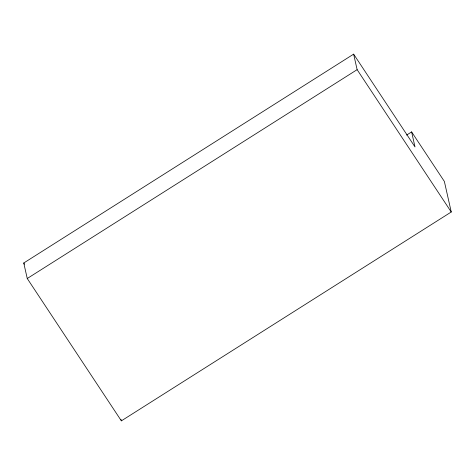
<?xml version="1.0" encoding="UTF-8"?>
<svg xmlns="http://www.w3.org/2000/svg" width="475" height="475" viewBox="0 0 475 475"><rect width="100%" height="100%" fill="white"/><g stroke="black" fill="none" stroke-linecap="round" stroke-linejoin="round"><path stroke-width="0.71" d="M411.611 131.907L444.363 181.432L451.25 211.998L121.368 420.856L27.247 278.51L23.75 263.002L353.632 54.144L415.008 146.965L411.611 131.907L406.606 135.078M27.247 278.51L357.129 69.659L353.632 54.144M357.129 69.659L451.25 211.998M23.75 263.002L24.569 264.237M121.048 419.431L121.368 420.856"/></g></svg>
